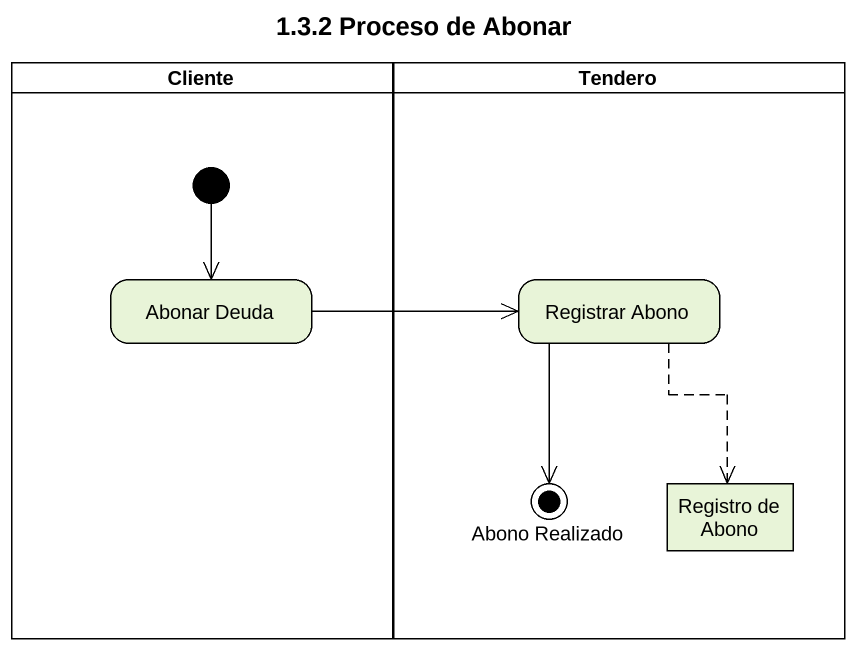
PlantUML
@startuml
title 1.3.2 Proceso de Abonar
hide empty description
state Cliente <<partition>> {
  state "Abonar Deuda" as Abonar_Deuda
  [*] --> Abonar_Deuda
}
state Tendero <<partition>> {
  state "Registrar Abono" as Registrar_Abono
  state "Abono Realizado" as Abono_Realizado <<end>>
  state "Registro de Abono" as Registro_de_Abono <<object>>
}
Abonar_Deuda -right-> Registrar_Abono
Registrar_Abono --> Abono_Realizado
Registrar_Abono -[dashed]-> Registro_de_Abono
@enduml
